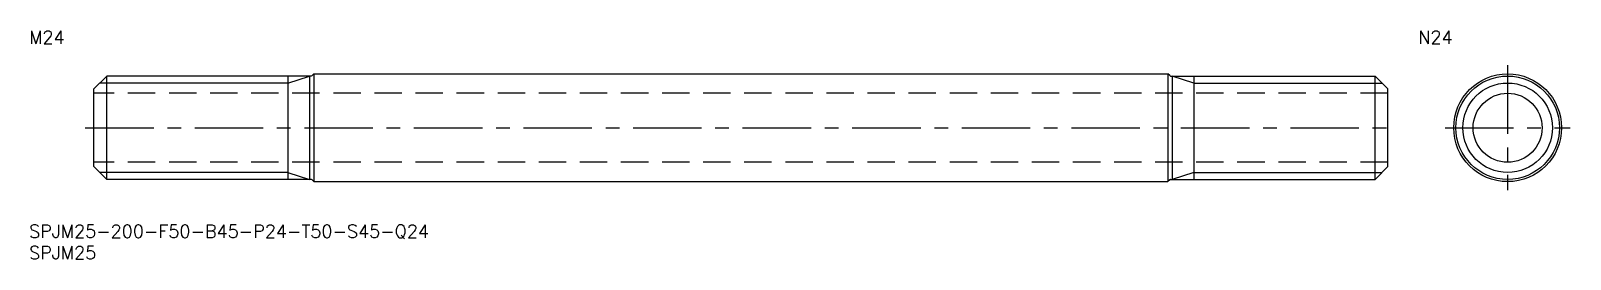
# Model space of a CAD drawing. Extents: x 0 to 357, y -8 to 45.
import ezdxf

# ---------------------------------------------------------------- set-up
doc = ezdxf.new("R2010")
doc.units = 0
doc.header["$LTSCALE"] = 0.5
doc.linetypes.add('CENTER', pattern=[50.8, 31.75, -6.35, 6.35, -6.35])
doc.linetypes.add('DASHED', pattern=[19.05, 12.7, -6.35])
for name, color, linetype in [('MSM_CENTER', 1, 'CENTER'), ('MSM_CONTINUOUS', 7, 'CONTINUOUS'), ('MSM_DASHED', 4, 'DASHED'), ('MSM_NARROW', 5, 'CONTINUOUS'), ('MSM_PART_NUMBER', 7, 'CONTINUOUS')]:
    doc.layers.add(name, color=color, linetype=linetype)
doc.styles.get("Standard").update_dxf_attribs({"font": 'txt.shx', "height": 1, "bigfont": 'bigfont.shx'})

# ---------------------------------------------------------------- blocks, each defined once
blk = doc.blocks.new('*U6')
at = {"layer": 'MSM_PART_NUMBER'}
blk.add_text('SPJM25-200-F50-B45-P24-T50-S45-Q24', height=3, dxfattribs=at).set_placement((0, -3))
blk = doc.blocks.new('*U7')
at = {"layer": 'MSM_PART_NUMBER'}
blk.add_text('SPJM25', height=3, dxfattribs=at).set_placement((0, -8))
blk = doc.blocks.new('*U8')
at = {"layer": 'MSM_PART_NUMBER'}
blk.add_text('M24', height=3, dxfattribs=at).set_placement((0, 42))
blk = doc.blocks.new('*U9')
at = {"layer": 'MSM_PART_NUMBER'}
blk.add_text('N24', height=3, dxfattribs=at).set_placement((322, 42))

msp = doc.modelspace()

# ---------------------------------------------------------------- linework, layer by layer
at = {"layer": 'MSM_CENTER'}
for p, q in [((342.74, 37), (342.74, 8)), ((13, 22.5), (317, 22.5)), ((328.24, 22.5), (357.24, 22.5))]:
    msp.add_line(p, q, dxfattribs=at)
at = {"layer": 'MSM_CONTINUOUS'}
for p, q in [((18, 34.5), (15, 31.5)), ((65.38, 34.5), (18, 34.5)), ((18, 10.5), (18, 34.5)), ((60, 34.5), (60, 10.5)), ((65, 34.5), (65, 10.5)), ((65.59, 34.59), (66, 35)), ((66, 35), (264, 35)), ((66, 35), (66, 10)), ((264, 35), (264, 10)), ((264.41, 34.59), (264, 35)), ((264.62, 34.5), (312, 34.5)), ((265, 34.5), (265, 10.5)), ((270, 34.5), (270, 10.5)), ((312, 34.5), (315, 31.5)), ((312, 10.5), (312, 34.5)), ((15, 13.5), (15, 31.5)), ((315, 13.5), (315, 31.5)), ((18, 10.5), (15, 13.5)), ((312, 10.5), (315, 13.5)), ((65.38, 10.5), (18, 10.5)), ((65.59, 10.41), (66, 10)), ((66, 10), (264, 10)), ((264.41, 10.41), (264, 10)), ((264.62, 10.5), (312, 10.5))]:
    msp.add_line(p, q, dxfattribs=at)
for radius in [12.5, 12, 8]:
    msp.add_circle((342.74, 22.5), radius, dxfattribs=at)
for centre, start, end in [((65.38, 34.8), 270, 315), ((264.62, 34.8), 225, 270), ((65.38, 10.2), 45, 90), ((264.62, 10.2), 90, 135)]:
    msp.add_arc(centre, 0.3, start, end, dxfattribs=at)
at = {"layer": 'MSM_DASHED'}
for p, q in [((315, 30.5), (15, 30.5)), ((315, 14.5), (15, 14.5))]:
    msp.add_line(p, q, dxfattribs=at)
at = {"layer": 'MSM_NARROW'}
for p, q in [((60, 32.88), (16.38, 32.88)), ((60, 32.88), (65, 34.5)), ((270, 32.88), (265, 34.5)), ((270, 32.88), (313.62, 32.88)), ((60, 12.12), (16.38, 12.12)), ((60, 12.12), (65, 10.5)), ((270, 12.12), (265, 10.5)), ((270, 12.12), (313.62, 12.12))]:
    msp.add_line(p, q, dxfattribs=at)
msp.add_circle((342.74, 22.5), 10.38, dxfattribs=at)

# ---------------------------------------------------------------- block references
at = {"layer": 'MSM_CONTINUOUS'}
for name in ['*U8', '*U9', '*U6', '*U7']:
    msp.add_blockref(name, (0, 0), dxfattribs=at)

doc.saveas('drawing.dxf')
